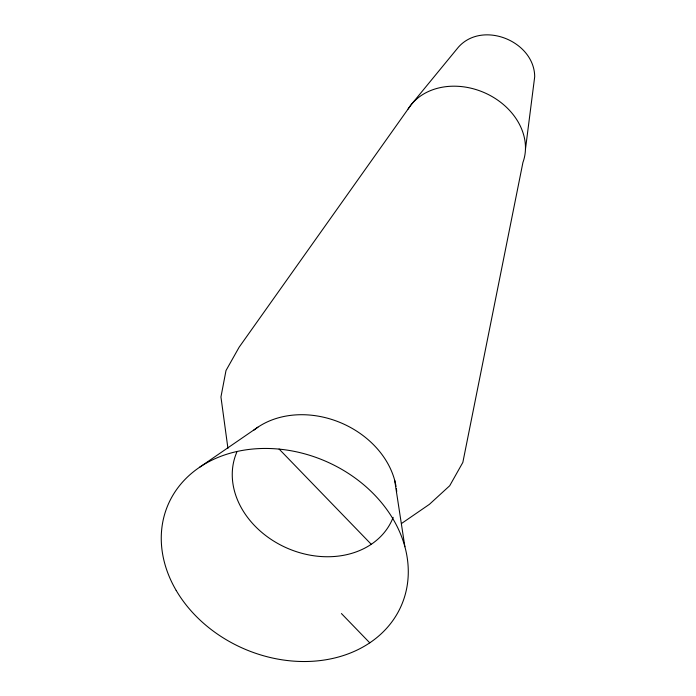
<?xml version="1.0" encoding="UTF-8"?>
<svg xmlns="http://www.w3.org/2000/svg" width="696" height="696" viewBox="0 0 696 696"><rect width="100%" height="100%" fill="white"/><g stroke="black" fill="none" stroke-linecap="round" stroke-linejoin="round"><path stroke-width="1.04" d="M525.463 149.214L534.702 76.708C534.389 41.09 482.485 20.132 458.447 47.119L411.075 104.826L239.128 347.217L226 370.533L220.945 396.972L227.931 448.337M199.769 467.138L257.929 427.161M401.679 523.392L429.415 504.33L449.712 485.738L462.84 462.422L522.931 162.429A63.536 51.139 23.3 0 0 485.991 93.403A63.536 51.139 23.3 0 0 408.1 109.063M279.087 449.033L371.255 544.298M341.431 613.55L369.759 642.834M394.667 480.223L404.881 546.717M393.17 517.337A84.712 68.182 23.3 0 1 288.779 548.84A84.712 68.182 23.3 0 1 236.805 452.191M253.518 430.415A84.712 68.182 23.3 0 1 338.413 421.811A84.712 68.182 23.3 0 1 396.033 486.4M396.355 488.47A84.712 68.182 23.3 0 1 396.703 491.585M176.201 590.46A127.064 102.277 23.3 0 0 390.065 624.242A127.064 102.277 23.3 0 0 288.04 450.251A127.064 102.277 23.3 0 0 176.201 590.46"/></g></svg>
